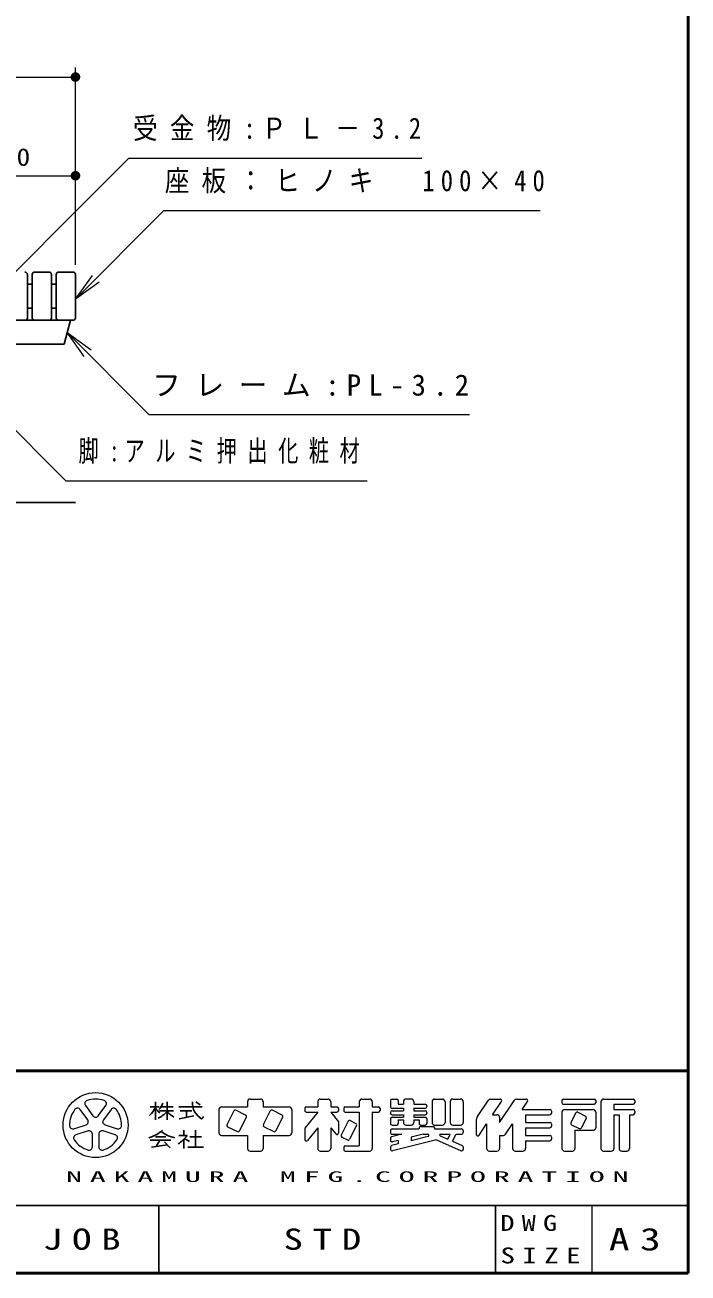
# Model space of a CAD drawing. Units: millimetres on the paper, scale 1:20. Extents: x -365 to 0, y -5 to 257.
# Drawn here: x -68.9 to 0, y 0 to 129.6 of the extents above; entities that cross this region are included whole.
import ezdxf

# ---------------------------------------------------------------- set-up
doc = ezdxf.new("R2010")
doc.units = ezdxf.units.MM
doc.layers.add('1_20', color=7, linetype='Continuous', lineweight=25)
doc.layers.add('LY_4', color=7, linetype='Continuous', lineweight=13)
doc.layers.add('99', color=7, linetype='Continuous')
doc.styles.add('ＭＳ ゴシック', font='')
doc.styles.get('ＭＳ ゴシック').set_extended_font_data('MS Gothic')

# ---------------------------------------------------------------- blocks, each defined once
blk = doc.blocks.new('filled_dot')
at = {"color": 0, "linetype": 'Continuous', "lineweight": -2, "const_width": 1.25}
blk.add_lwpolyline([(-0.625, 0, 1), (0.625, 0, 1)], format="xyb", close=True, dxfattribs=at)

msp = doc.modelspace()

# ---------------------------------------------------------------- linework, layer by layer
at = {"layer": '1_20', "lineweight": 13}
for p, q in [((-63.662, 104.687), (-63.662, 125.185)), ((-138.162, 124.185), (-63.662, 124.185)), ((-78.662, 113.937), (-63.662, 113.937)), ((-63.662, 101.122), (-61.894, 103.597)), ((-63.662, 101.122), (-61.541, 103.243)), ((-61.187, 102.89), (-63.662, 101.122)), ((-62.741, 95.17), (-64.508, 97.645)), ((-64.508, 97.645), (-62.033, 95.877)), ((-64.508, 97.645), (-62.387, 95.524))]:
    msp.add_line(p, q, dxfattribs=at)
at = {"layer": '1_20'}
for p, q in [((-68.662, 103.687), (-68.662, 99.187)), ((-68.162, 103.687), (-68.162, 99.187)), ((-67.912, 103.937), (-66.412, 103.937)), ((-66.162, 103.687), (-66.162, 99.187)), ((-65.662, 103.687), (-65.662, 99.187)), ((-65.412, 103.937), (-63.912, 103.937)), ((-63.662, 103.687), (-63.662, 99.187)), ((-68.662, 102.687), (-68.162, 102.687)), ((-66.162, 102.687), (-65.662, 102.687)), ((-68.662, 100.187), (-68.162, 100.187)), ((-66.162, 100.187), (-65.662, 100.187)), ((-137.912, 98.937), (-63.912, 98.937)), ((-64.832, 96.437), (-64.162, 98.937)), ((-136.992, 96.437), (-64.832, 96.437)), ((-138.162, 80.027), (-63.662, 80.027))]:
    msp.add_line(p, q, dxfattribs=at)
at = {"layer": '1_20', "lineweight": 13}
for points in [[(-75.81, 98.079), (-58.132, 115.757), (-27.677, 115.757)], [(-63.662, 101.122), (-54.47, 110.314), (-15.376, 110.314)], [(-64.508, 97.645), (-56.023, 89.16), (-22.709, 89.16)], [(-71.731, 89.326), (-64.66, 82.255), (-33.342, 82.255)]]:
    msp.add_lwpolyline(points, dxfattribs=at)
at = {"layer": '1_20'}
for centre, start, end in [((-68.912, 103.687), 0, 89.99998), ((-67.912, 103.687), 89.99998, 179.99996), ((-66.412, 103.687), 0, 89.99998), ((-65.412, 103.687), 89.99998, 179.99996), ((-63.912, 103.687), 0, 89.99998), ((-68.912, 99.187), 270.00002, 0), ((-67.912, 99.187), 179.99998, 270.00003), ((-66.412, 99.187), 270.00002, 0), ((-65.412, 99.187), 179.99998, 270.00003), ((-63.912, 99.187), 270.00002, 0)]:
    msp.add_arc(centre, 0.25, start, end, dxfattribs=at)
at = {"layer": 'LY_4', "lineweight": 50}
for p, q in [((0, 0), (0, 257)), ((-365, 21), (0, 21)), ((-365, 0), (0, 0))]:
    msp.add_line(p, q, dxfattribs=at)
at = {"layer": 'LY_4'}
for p, q in [((-62.39, 15.917), (-63.175, 16.997)), ((-62.629, 17.393), (-61.844, 16.313)), ((-61.298, 16.313), (-60.513, 17.393)), ((-59.967, 16.997), (-60.752, 15.917)), ((-48.746, 16.983), (-48.746, 14.553)), ((-48.476, 17.253), (-45.776, 17.253)), ((-45.975, 16.408), (-46.981, 16.911)), ((-45.776, 17.793), (-45.776, 17.253)), ((-45.506, 18.063), (-44.426, 18.063)), ((-44.156, 17.793), (-44.156, 17.253)), ((-44.156, 17.253), (-41.456, 17.253)), ((-42.195, 16.408), (-43.201, 16.911)), ((-41.186, 16.983), (-41.186, 14.553)), ((-39.836, 17.091), (-39.836, 16.875)), ((-39.674, 17.253), (-38.486, 17.253)), ((-38.486, 17.793), (-38.486, 17.253)), ((-38.216, 18.063), (-37.406, 18.063)), ((-37.136, 17.793), (-37.136, 17.253)), ((-37.136, 17.253), (-36.488, 17.253)), ((-36.326, 17.091), (-36.326, 16.875)), ((-35.786, 17.091), (-35.786, 16.875)), ((-35.624, 17.253), (-34.166, 17.253)), ((-34.166, 17.793), (-34.166, 17.253)), ((-33.896, 18.063), (-33.086, 18.063)), ((-32.816, 17.793), (-32.816, 17.253)), ((-32.816, 17.253), (-32.168, 17.253)), ((-32.006, 17.091), (-32.006, 16.875)), ((-30.926, 17.901), (-30.926, 17.28)), ((-30.764, 18.063), (-30.278, 18.063)), ((-30.764, 17.118), (-29.576, 17.118)), ((-30.764, 16.848), (-29.576, 16.848)), ((-30.116, 17.901), (-30.116, 17.523)), ((-30.116, 17.523), (-29.576, 17.523)), ((-29.576, 17.793), (-29.576, 17.523)), ((-29.576, 17.118), (-29.576, 16.848)), ((-28.766, 18.063), (-29.306, 18.063)), ((-28.496, 17.793), (-28.496, 17.523)), ((-28.496, 17.523), (-27.308, 17.523)), ((-28.496, 17.118), (-27.308, 17.118)), ((-28.496, 17.118), (-28.496, 16.848)), ((-28.496, 16.848), (-27.308, 16.848)), ((-27.146, 17.361), (-27.146, 17.28)), ((-26.606, 17.793), (-26.606, 15.633)), ((-26.336, 18.063), (-25.526, 18.063)), ((-25.256, 17.793), (-25.256, 15.633)), ((-24.716, 17.793), (-24.716, 15.633)), ((-24.446, 18.063), (-23.636, 18.063)), ((-23.366, 17.793), (-23.366, 15.633)), ((-21.88, 16.242), (-20.746, 17.943)), ((-20.521, 18.063), (-19.529, 18.063)), ((-20.306, 16.443), (-19.394, 17.811)), ((-19.586, 15.633), (-18.046, 17.943)), ((-17.821, 18.063), (-16.829, 18.063)), ((-17.246, 16.983), (-16.694, 17.811)), ((-17.246, 16.983), (-14.348, 16.983)), ((-13.106, 17.901), (-13.106, 17.685)), ((-12.944, 18.063), (-9.758, 18.063)), ((-12.944, 17.523), (-9.758, 17.523)), ((-12.836, 16.983), (-9.866, 16.983)), ((-9.596, 17.901), (-9.596, 17.685)), ((-9.056, 17.793), (-9.056, 12.933)), ((-8.786, 18.063), (-5.708, 18.063)), ((-7.706, 17.523), (-7.706, 16.983)), ((-7.706, 17.523), (-5.708, 17.523)), ((-7.706, 16.983), (-5.708, 16.983)), ((-5.546, 17.901), (-5.546, 17.685)), ((-47.198, 16.838), (-47.918, 15.4)), ((-46.622, 14.752), (-45.902, 16.19)), ((-43.418, 16.838), (-44.138, 15.4)), ((-42.842, 14.752), (-42.122, 16.19)), ((-38.486, 16.713), (-39.836, 15.026)), ((-39.674, 16.713), (-38.486, 16.713)), ((-37.136, 16.713), (-36.326, 15.701)), ((-37.136, 16.713), (-36.488, 16.713)), ((-36.326, 15.701), (-36.326, 14.543)), ((-35.318, 15.758), (-36.038, 14.32)), ((-35.624, 16.713), (-34.166, 16.713)), ((-35.101, 15.831), (-34.527, 15.544)), ((-34.166, 16.713), (-34.166, 13.203)), ((-32.816, 16.713), (-32.816, 12.933)), ((-32.816, 16.713), (-32.168, 16.713)), ((-30.926, 16.686), (-30.926, 16.605)), ((-30.926, 16.011), (-30.926, 15.525)), ((-30.764, 16.443), (-29.576, 16.443)), ((-30.764, 16.173), (-29.576, 16.173)), ((-30.116, 15.903), (-29.576, 15.903)), ((-30.116, 15.903), (-30.116, 15.525)), ((-29.576, 16.443), (-29.576, 16.173)), ((-29.576, 15.903), (-29.576, 15.633)), ((-28.496, 16.443), (-27.308, 16.443)), ((-28.496, 16.443), (-28.496, 16.173)), ((-28.496, 16.173), (-27.308, 16.173)), ((-28.496, 15.903), (-28.496, 15.633)), ((-28.496, 15.903), (-27.956, 15.903)), ((-27.956, 15.903), (-27.956, 15.525)), ((-27.146, 16.686), (-27.146, 16.605)), ((-27.146, 16.011), (-27.146, 15.525)), ((-22.016, 15.793), (-22.016, 14.413)), ((-20.306, 16.443), (-19.856, 16.443)), ((-19.586, 16.173), (-19.586, 15.633)), ((-16.886, 16.443), (-14.348, 16.443)), ((-16.886, 16.443), (-16.886, 15.633)), ((-16.886, 15.633), (-14.348, 15.633)), ((-14.186, 16.821), (-14.186, 16.605)), ((-13.106, 16.713), (-13.106, 12.933)), ((-11.666, 16.622), (-12.17, 15.616)), ((-11.449, 16.695), (-10.659, 16.3)), ((-10.586, 16.082), (-11.09, 15.076)), ((-9.596, 16.713), (-9.596, 15.093)), ((-7.706, 16.443), (-7.166, 16.443)), ((-7.706, 16.443), (-7.706, 12.933)), ((-7.166, 16.443), (-7.166, 12.933)), ((-6.086, 16.443), (-5.708, 16.443)), ((-6.086, 16.443), (-6.086, 12.933)), ((-5.546, 16.821), (-5.546, 16.605)), ((-63.828, 14.985), (-62.559, 15.397)), ((-62.35, 14.755), (-63.62, 14.343)), ((-61.908, 13.099), (-61.908, 14.434)), ((-61.233, 14.434), (-61.233, 13.099)), ((-59.522, 14.343), (-60.792, 14.755)), ((-60.583, 15.397), (-59.313, 14.985)), ((-48.476, 14.283), (-45.776, 14.283)), ((-47.845, 15.183), (-46.839, 14.68)), ((-45.776, 14.283), (-45.776, 12.933)), ((-44.156, 14.283), (-41.456, 14.283)), ((-44.156, 14.283), (-44.156, 12.933)), ((-44.065, 15.183), (-43.059, 14.68)), ((-39.836, 15.026), (-39.836, 13.868)), ((-38.486, 15.093), (-39.547, 13.766)), ((-38.486, 15.093), (-38.486, 12.933)), ((-37.136, 15.093), (-36.614, 14.441)), ((-37.136, 15.093), (-37.136, 12.933)), ((-34.454, 15.326), (-35.174, 13.888)), ((-30.926, 14.796), (-30.926, 14.58)), ((-29.74, 14.418), (-30.803, 14.152)), ((-30.764, 15.363), (-30.278, 15.363)), ((-30.764, 14.958), (-27.956, 14.958)), ((-30.764, 14.418), (-29.74, 14.418)), ((-29.306, 15.363), (-28.766, 15.363)), ((-27.513, 14.418), (-28.766, 14.105)), ((-27.956, 15.066), (-27.956, 14.958)), ((-27.794, 15.363), (-27.308, 15.363)), ((-27.794, 15.228), (-26.498, 15.228)), ((-27.513, 14.418), (-27.053, 14.418)), ((-26.336, 15.363), (-25.526, 15.363)), ((-26.336, 15.066), (-26.336, 14.958)), ((-26.336, 14.958), (-23.528, 14.958)), ((-25.771, 14.263), (-24.968, 13.906)), ((-25.738, 14.418), (-24.712, 14.418)), ((-24.968, 13.906), (-24.712, 14.418)), ((-24.474, 13.687), (-24.108, 14.418)), ((-24.446, 15.363), (-23.636, 15.363)), ((-24.108, 14.418), (-23.528, 14.418)), ((-23.366, 14.796), (-23.366, 14.58)), ((-21.719, 14.323), (-20.936, 15.498)), ((-20.936, 15.498), (-20.936, 12.933)), ((-19.586, 14.283), (-19.19, 14.283)), ((-19.586, 14.283), (-19.586, 12.933)), ((-18.966, 14.404), (-18.236, 15.498)), ((-18.236, 15.498), (-18.236, 12.933)), ((-16.886, 15.093), (-16.886, 14.283)), ((-16.886, 15.093), (-14.348, 15.093)), ((-16.886, 14.283), (-14.348, 14.283)), ((-14.186, 15.471), (-14.186, 15.255)), ((-12.097, 15.399), (-11.307, 15.004)), ((-11.756, 14.823), (-11.756, 12.933)), ((-11.756, 14.823), (-9.866, 14.823)), ((-35.965, 14.103), (-35.391, 13.816)), ((-35.786, 13.041), (-35.786, 12.825)), ((-35.624, 13.203), (-34.166, 13.203)), ((-30.926, 13.995), (-30.926, 13.773)), ((-30.926, 13.077), (-30.926, 12.854)), ((-30.116, 13.406), (-30.803, 13.234)), ((-26.15, 13.841), (-30.725, 12.697)), ((-30.116, 13.768), (-30.725, 13.615)), ((-30.116, 13.768), (-30.116, 13.406)), ((-27.023, 14.179), (-28.766, 13.743)), ((-28.766, 14.105), (-28.766, 13.743)), ((-26.15, 13.841), (-23.594, 12.705)), ((-24.474, 13.687), (-23.462, 13.237)), ((-23.366, 13.089), (-23.366, 12.853)), ((-16.886, 13.743), (-16.886, 12.933)), ((-16.886, 13.743), (-14.348, 13.743)), ((-14.186, 14.121), (-14.186, 13.905)), ((-45.506, 12.663), (-44.426, 12.663)), ((-38.216, 12.663), (-37.406, 12.663)), ((-35.624, 12.663), (-33.086, 12.663)), ((-20.666, 12.663), (-19.856, 12.663)), ((-17.966, 12.663), (-17.156, 12.663)), ((-12.836, 12.663), (-12.026, 12.663)), ((-8.786, 12.663), (-7.976, 12.663)), ((-6.896, 12.663), (-6.356, 12.663)), ((-10, 7), (-10, 0))]:
    msp.add_line(p, q, dxfattribs=at)
at = {"layer": 'LY_4', "lineweight": 25}
for p, q in [((-55.901, 17.253), (-54.956, 17.253)), ((-55.361, 17.793), (-55.361, 15.903)), ((-54.915, 16.848), (-53.471, 16.848)), ((-54.769, 17.253), (-53.525, 17.253)), ((-54.146, 17.793), (-54.146, 15.903)), ((-52.931, 17.253), (-50.501, 17.253)), ((-52.796, 16.848), (-51.581, 16.848)), ((-52.121, 16.848), (-52.121, 16.173)), ((-50.719, 17.467), (-51.16, 17.761)), ((-52.889, 16.02), (-51.353, 16.327)), ((-52.931, 14.283), (-52.051, 14.283)), ((-52.391, 14.823), (-52.391, 14.283)), ((-51.176, 14.823), (-51.176, 13.068)), ((-55.901, 13.784), (-53.741, 13.784)), ((-55.765, 13.067), (-54.113, 13.304)), ((-55.361, 14.148), (-54.281, 14.148)), ((-54.899, 13.784), (-55.289, 13.136)), ((-54.416, 13.607), (-53.81, 13.001)), ((-52.391, 13.91), (-52.391, 12.933)), ((-52.34, 13.96), (-51.796, 13.646)), ((-51.986, 13.068), (-50.366, 13.068)), ((-51.783, 14.148), (-50.568, 14.148)), ((-55, 7), (-55, 0))]:
    msp.add_line(p, q, dxfattribs=at)
at = {"layer": 'LY_4', "color": 211, "lineweight": 25}
for p, q in [((-237.5, 7), (0, 7)), ((-20, 7), (-20, 0))]:
    msp.add_line(p, q, dxfattribs=at)
at = {"layer": 'LY_4'}
msp.add_circle((-61.571, 15.363), 3.375, dxfattribs=at)
for centre, radius, start, end in [((-61.571, 15.363), 2.7, 142.60154, 181.39846), ((-63.448, 16.798), 0.338, 35.99999, 142.60154), ((-62.356, 17.592), 0.338, 109.39847, 215.99997), ((-61.571, 15.363), 2.7, 70.60155, 109.39847), ((-60.786, 17.592), 0.338, 324, 70.60155), ((-59.694, 16.798), 0.338, 37.39846, 143.99995), ((-61.571, 15.363), 2.7, 358.60155, 37.39847), ((-48.476, 16.983), 0.27, 89.99998, 179.99996), ((-47.054, 16.766), 0.162, 63.43492, 153.43499), ((-45.506, 17.793), 0.27, 89.99998, 179.99996), ((-44.426, 17.793), 0.27, 0, 89.99998), ((-43.274, 16.766), 0.162, 63.43492, 153.43499), ((-41.456, 16.983), 0.27, 0, 89.99998), ((-39.674, 17.091), 0.162, 89.99998, 179.99996), ((-39.674, 16.875), 0.162, 179.99998, 270.00002), ((-38.216, 17.793), 0.27, 89.99998, 179.99996), ((-37.406, 17.793), 0.27, 0, 89.99998), ((-36.488, 17.091), 0.162, 0, 89.99998), ((-36.488, 16.875), 0.162, 270.00002, 0), ((-35.624, 17.091), 0.162, 89.99998, 179.99996), ((-35.624, 16.875), 0.162, 179.99998, 270.00002), ((-33.896, 17.793), 0.27, 89.99998, 179.99996), ((-33.086, 17.793), 0.27, 0, 89.99998), ((-32.168, 17.091), 0.162, 0, 89.99998), ((-32.168, 16.875), 0.162, 270.00002, 0), ((-30.764, 17.901), 0.162, 89.99998, 179.99996), ((-30.764, 17.28), 0.162, 179.99998, 270.00002), ((-30.764, 16.686), 0.162, 89.99998, 179.99996), ((-30.278, 17.901), 0.162, 0, 89.99998), ((-29.306, 17.793), 0.27, 89.99998, 179.99996), ((-28.766, 17.793), 0.27, 0, 89.99998), ((-27.308, 17.361), 0.162, 0, 89.99998), ((-27.308, 17.28), 0.162, 270.00002, 0), ((-27.308, 16.686), 0.162, 0, 89.99998), ((-26.336, 17.793), 0.27, 89.99998, 179.99996), ((-25.526, 17.793), 0.27, 0, 89.99998), ((-24.446, 17.793), 0.27, 89.99998, 179.99996), ((-23.636, 17.793), 0.27, 0, 89.99998), ((-20.521, 17.793), 0.27, 89.99998, 146.30984), ((-19.529, 17.901), 0.162, 326.31015, 89.99998), ((-17.821, 17.793), 0.27, 89.99998, 146.3098), ((-16.829, 17.901), 0.162, 326.31003, 89.99998), ((-14.348, 16.821), 0.162, 0, 89.99998), ((-12.944, 17.901), 0.162, 89.99998, 179.99996), ((-12.944, 17.685), 0.162, 179.99998, 270.00002), ((-12.836, 16.713), 0.27, 89.99998, 179.99996), ((-9.866, 16.713), 0.27, 0, 89.99998), ((-9.758, 17.901), 0.162, 0, 89.99998), ((-9.758, 17.685), 0.162, 270.00002, 0), ((-8.786, 17.793), 0.27, 89.99998, 179.99996), ((-5.708, 17.901), 0.162, 0, 89.99998), ((-5.708, 17.685), 0.162, 270.00002, 0), ((-5.708, 16.821), 0.162, 0, 89.99998), ((-62.663, 15.718), 0.338, 287.99998, 35.99999), ((-61.571, 16.512), 0.338, 215.99998, 324), ((-60.479, 15.718), 0.338, 143.99996, 251.99999), ((-46.047, 16.263), 0.162, 333.4349, 63.43487), ((-42.267, 16.263), 0.162, 333.4349, 63.43487), ((-35.174, 15.686), 0.162, 63.43487, 153.43498), ((-30.764, 16.605), 0.162, 179.99998, 270.00002), ((-30.764, 16.011), 0.162, 89.99998, 179.99996), ((-29.306, 15.633), 0.27, 179.99998, 270.00002), ((-28.766, 15.633), 0.27, 270.00002, 0), ((-27.308, 16.605), 0.162, 270.00002, 0), ((-27.308, 16.011), 0.162, 0, 89.99998), ((-26.336, 15.633), 0.27, 179.99998, 270.00002), ((-25.526, 15.633), 0.27, 270.00002, 0), ((-24.446, 15.633), 0.27, 179.99998, 270.00002), ((-23.636, 15.633), 0.27, 270.00002, 0), ((-21.206, 15.793), 0.81, 146.30999, 179.99996), ((-19.856, 16.173), 0.27, 0, 89.99998), ((-14.348, 16.605), 0.162, 270.00002, 0), ((-14.348, 15.471), 0.162, 0, 89.99998), ((-12.025, 15.544), 0.162, 153.43517, 243.43529), ((-11.522, 16.55), 0.162, 63.43447, 153.43474), ((-10.731, 16.155), 0.162, 333.43484, 63.43447), ((-5.708, 16.605), 0.162, 270.00002, 0), ((-63.933, 15.306), 0.338, 181.39848, 287.99997), ((-63.516, 14.022), 0.338, 107.99999, 214.60154), ((-62.246, 14.434), 0.338, 359.99997, 107.99999), ((-60.896, 14.434), 0.338, 71.99997, 179.99999), ((-59.626, 14.022), 0.338, 325.39847, 71.99996), ((-59.209, 15.306), 0.338, 252.00001, 358.60156), ((-48.476, 14.553), 0.27, 179.99998, 270.00002), ((-47.773, 15.328), 0.162, 153.43495, 243.43485), ((-46.766, 14.825), 0.162, 243.43498, 333.43496), ((-43.993, 15.328), 0.162, 153.43495, 243.43485), ((-42.986, 14.825), 0.162, 243.43498, 333.43496), ((-41.456, 14.553), 0.27, 270.00002, 0), ((-36.488, 14.543), 0.162, 218.65962, 0), ((-35.893, 14.248), 0.162, 153.43487, 243.4348), ((-34.599, 15.399), 0.162, 333.43492, 63.43493), ((-30.764, 15.525), 0.162, 179.99998, 270.00002), ((-30.764, 14.796), 0.162, 89.99998, 179.99996), ((-30.764, 14.58), 0.162, 179.99998, 270.00002), ((-30.278, 15.525), 0.162, 270.00002, 0), ((-27.794, 15.525), 0.162, 179.99998, 270.00002), ((-27.794, 15.066), 0.162, 89.99998, 179.99996), ((-27.308, 15.525), 0.162, 270.00002, 0), ((-27.053, 14.297), 0.121, 284.0365, 89.99998), ((-26.498, 15.066), 0.162, 0, 89.99998), ((-25.738, 14.337), 0.081, 89.99998, 246.03817), ((-23.528, 14.796), 0.162, 0, 89.99998), ((-23.528, 14.58), 0.162, 270.00002, 0), ((-21.854, 14.413), 0.162, 179.99998, 326.30997), ((-19.19, 14.553), 0.27, 270.00002, 326.31002), ((-14.348, 15.255), 0.162, 270.00002, 0), ((-14.348, 14.121), 0.162, 0, 89.99998), ((-11.234, 15.149), 0.162, 243.43534, 333.43491), ((-9.866, 15.093), 0.27, 270.00002, 0), ((-61.571, 15.363), 2.7, 214.60156, 253.39848), ((-62.246, 13.099), 0.338, 253.39847, 359.99997), ((-60.896, 13.099), 0.338, 179.99999, 286.60154), ((-61.571, 15.363), 2.7, 286.60155, 325.39847), ((-39.674, 13.868), 0.162, 179.99998, 321.34037), ((-35.624, 13.041), 0.162, 89.99998, 179.99996), ((-35.318, 13.961), 0.162, 243.43487, 333.43498), ((-30.764, 13.995), 0.162, 104.03614, 179.99996), ((-30.764, 13.773), 0.162, 179.99998, 284.03612), ((-30.764, 13.077), 0.162, 104.03614, 179.99996), ((-23.528, 13.089), 0.162, 0, 66.03701), ((-14.348, 13.905), 0.162, 270.00002, 0), ((-45.506, 12.933), 0.27, 179.99998, 270.00002), ((-44.426, 12.933), 0.27, 270.00002, 0), ((-38.216, 12.933), 0.27, 179.99998, 270.00002), ((-37.406, 12.933), 0.27, 270.00002, 0), ((-35.624, 12.825), 0.162, 179.99998, 270.00002), ((-33.086, 12.933), 0.27, 270.00002, 0), ((-30.764, 12.854), 0.162, 179.99998, 284.03612), ((-23.528, 12.853), 0.162, 246.03699, 0), ((-20.666, 12.933), 0.27, 179.99998, 270.00002), ((-19.856, 12.933), 0.27, 270.00002, 0), ((-17.966, 12.933), 0.27, 179.99998, 270.00002), ((-17.156, 12.933), 0.27, 270.00002, 0), ((-12.836, 12.933), 0.27, 179.99998, 270.00002), ((-12.026, 12.933), 0.27, 270.00002, 0), ((-8.786, 12.933), 0.27, 179.99998, 270.00002), ((-7.976, 12.933), 0.27, 270.00002, 0), ((-6.896, 12.933), 0.27, 179.99998, 270.00002), ((-6.356, 12.933), 0.27, 270.00002, 0)]:
    msp.add_arc(centre, radius, start, end, dxfattribs=at)
at = {"layer": 'LY_4', "lineweight": 25}
for centre, radius, start, end in [((-57.466, 18.084), 2.285, 311.36185, 337.13638), ((-53.383, 18.427), 2.345, 212.50346, 230.00631), ((-56.002, 18.047), 1.467, 313.72108, 343.54317), ((-49.563, 17.694), 1.953, 177.09472, 240.51891), ((-56.374, 18.818), 3.034, 295.86917, 317.23867), ((-51.918, 18.818), 3.034, 222.76131, 240.10806), ((-51.54, 16.805), 1.299, 321.42112, 334.8249), ((-56.898, 17.257), 3.32, 285.11261, 313.40619), ((-52.77, 17.194), 3.192, 231.17281, 259.75506), ((-55.66, 17.226), 4.657, 304.87257, 320.80411)]:
    msp.add_arc(centre, radius, start, end, dxfattribs=at)

# ---------------------------------------------------------------- block references
at = {"layer": '1_20', "lineweight": 13, "xscale": 0.4, "yscale": 0.4, "rotation": 180}
for p in [(-63.662, 124.185), (-63.662, 113.937)]:
    msp.add_blockref('filled_dot', p, dxfattribs=at)

# ---------------------------------------------------------------- texts
at = {"layer": '1_20', "style": 'ＭＳ ゴシック'}
for s, insert, char_height, attachment_point in [('\\T1.5;\\W0.85;受金物:ＰＬ－3.2', (-57.677, 118.757), 2.199, 4), ('\\T1.33;\\W1.15;300', (-70.745, 114.937), 1.833, 8), ('\\T1.5;\\W0.85;座板：ヒノキ\u3000100×40', (-54.376, 113.314), 2.199, 4), ('\\T1.5;フレーム:PL-3.2', (-55.709, 92.16), 2.199, 4), ('\\T1.52;\\W0.7;脚:アルミ押出化粧材', (-63.342, 85.255), 2.199, 4)]:
    msp.add_mtext(s, dxfattribs=dict(at, insert=insert, char_height=char_height, attachment_point=attachment_point))
at = {"layer": '99', "insert": (-37.5, 3.5), "char_height": 2.199, "attachment_point": 5, "style": 'ＭＳ ゴシック'}
msp.add_mtext('\\T1.5;\\W1.35;STD', dxfattribs=at)
at = {"layer": 'LY_4', "color": 4, "style": 'ＭＳ ゴシック'}
for s, insert, char_height, attachment_point in [('\\T1.5;\\W2.2;NAKAMURA\\~MFG.CORPORATION', (-35, 10), 1.1, 5), ('\\T1.52;\\W1.3;DWG', (-19.5, 5.188), 1.65, 4), ('\\T1.5;\\W1.35;JOB', (-62.5, 3.5), 2.199, 5), ('\\T1.5;\\W1.35;A3', (-5, 3.5), 2.346, 5), ('\\T1.5;\\W1.35;SIZE', (-19.5, 1.812), 1.65, 4)]:
    msp.add_mtext(s, dxfattribs=dict(at, insert=insert, char_height=char_height, attachment_point=attachment_point))

doc.saveas('drawing.dxf')
